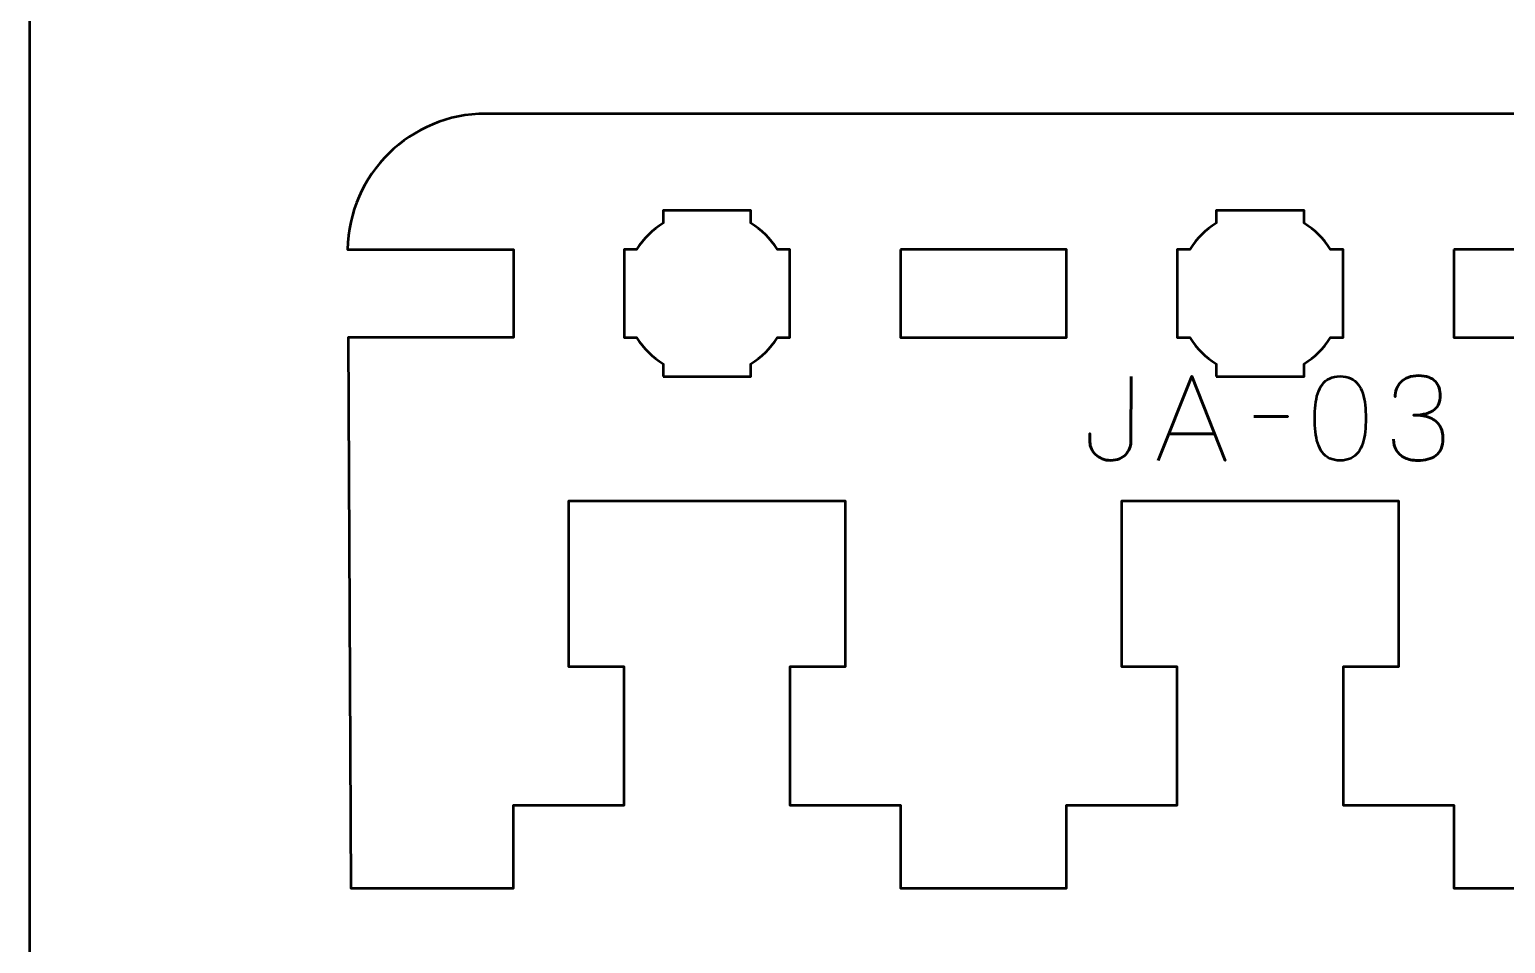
# Model space of a CAD drawing. Header units: centimetres. Extents: x -21 to 0, y -29.7 to 0.
# Drawn here: x -21 to -15.66, y -16.25 to -12.95 of the extents above; entities that cross this region are included whole.
import ezdxf

# ---------------------------------------------------------------- set-up
doc = ezdxf.new("R2010")
doc.units = ezdxf.units.CM
doc.header["$MEASUREMENT"] = 0
doc.layers.add('Layer 1', color=7, linetype='Continuous')

msp = doc.modelspace()

# ---------------------------------------------------------------- linework, layer by layer
at = {"layer": 'Layer 1', "color": 1, "lineweight": 53}
msp.add_open_spline([(-21.00003, -29.19995), (-21.00003, -29.19995), (-21.00003, -3.49992), (-21.00003, -3.49992), (-21.00003, -3.49992), (-21.00003, -3.41709), (-20.93286, -3.34992), (-20.85003, -3.34992), (-20.85003, -3.34992), (-20.7672, -3.34992), (-20.70003, -3.28275), (-20.70003, -3.19992), (-20.70003, -3.19992), (-20.70003, -3.11709), (-20.7672, -3.04992), (-20.85003, -3.04992), (-20.85003, -3.04992), (-20.93286, -3.04992), (-21.00003, -2.98275), (-21.00003, -2.89992), (-21.00003, -2.89992), (-21.00003, -2.81709), (-20.93286, -2.74992), (-20.85003, -2.74992), (-20.85003, -2.74992), (-20.7672, -2.74992), (-20.70003, -2.68275), (-20.70003, -2.59992), (-20.70003, -2.59992), (-20.70003, -2.51709), (-20.7672, -2.44992), (-20.85003, -2.44992), (-20.85003, -2.44992), (-20.93286, -2.44992), (-21.00003, -2.38275), (-21.00003, -2.29992), (-21.00003, -2.29992), (-21.00003, -2.21709), (-20.93286, -2.14992), (-20.85003, -2.14992), (-20.85003, -2.14992), (-20.7672, -2.14992), (-20.70003, -2.08275), (-20.70003, -1.99992), (-20.70003, -1.99992), (-20.70003, -1.91709), (-20.7672, -1.84992), (-20.85003, -1.84992), (-20.85003, -1.84992), (-20.93286, -1.84992), (-21.00003, -1.78275), (-21.00003, -1.69992), (-21.00003, -1.69992), (-21.00003, -1.61709), (-20.93286, -1.54992), (-20.85003, -1.54992), (-20.85003, -1.54992), (-20.7672, -1.54992), (-20.70003, -1.48275), (-20.70003, -1.39992), (-20.70003, -1.39992), (-20.70003, -1.31709), (-20.7672, -1.24992), (-20.85003, -1.24992), (-20.85003, -1.24992), (-20.93286, -1.24992), (-21.00003, -1.18275), (-21.00003, -1.09992), (-21.00003, -1.09992), (-21.00003, -1.09992), (-21.00003, -0.49992), (-21.00003, -0.49992), (-21.00003, -0.49992), (-21.00003, -0.22295), (-20.77694, 0.00004), (-20.49994, 0.00004), (-20.49994, 0.00004), (-20.49994, 0.00004), (-0.50008, 0.00004), (-0.50008, 0.00004), (-0.50008, 0.00004), (-0.22294, 0.00004), (0.00002, -0.22295), (0.00002, -0.49992), (0.00002, -0.49992), (0.00002, -0.49992), (0.00002, -29.19995), (0.00002, -29.19995), (0.00002, -29.19995), (0.00002, -29.47695), (-0.22294, -29.70004), (-0.50008, -29.70004), (-0.50008, -29.70004), (-0.50008, -29.70004), (-20.49994, -29.70004), (-20.49994, -29.70004), (-20.49994, -29.70004), (-20.77694, -29.70004), (-21.00003, -29.47695), (-21.00003, -29.19995)], degree=3, knots=[0, 0, 0, 0, 0.04, 0.04, 0.04, 0.04, 0.08, 0.08, 0.08, 0.08, 0.12, 0.12, 0.12, 0.12, 0.16, 0.16, 0.16, 0.16, 0.2, 0.2, 0.2, 0.2, 0.24, 0.24, 0.24, 0.24, 0.28, 0.28, 0.28, 0.28, 0.32, 0.32, 0.32, 0.32, 0.36, 0.36, 0.36, 0.36, 0.4, 0.4, 0.4, 0.4, 0.44, 0.44, 0.44, 0.44, 0.48, 0.48, 0.48, 0.48, 0.52, 0.52, 0.52, 0.52, 0.56, 0.56, 0.56, 0.56, 0.6, 0.6, 0.6, 0.6, 0.64, 0.64, 0.64, 0.64, 0.68, 0.68, 0.68, 0.68, 0.72, 0.72, 0.72, 0.72, 0.76, 0.76, 0.76, 0.76, 0.8, 0.8, 0.8, 0.8, 0.84, 0.84, 0.84, 0.84, 0.88, 0.88, 0.88, 0.88, 0.92, 0.92, 0.92, 0.92, 0.96, 0.96, 0.96, 0.96, 1, 1, 1, 1], dxfattribs=at)
at = {"layer": 'Layer 1', "lineweight": 53}
for points, knots in [([(-19.35009, -13.25), (-19.62325, -13.25), (-19.84532, -13.4692), (-19.84999, -13.74125), (-19.84999, -13.74125), (-19.84999, -13.74125), (-19.25009, -13.74125), (-19.25009, -13.74125), (-19.25009, -13.74125), (-19.25009, -13.74125), (-19.25009, -14.05875), (-19.25009, -14.05875), (-19.25009, -14.05875), (-19.25009, -14.05875), (-19.84817, -14.05875), (-19.84817, -14.05875), (-19.84817, -14.05875), (-19.84817, -14.05875), (-19.83759, -16.05), (-19.83759, -16.05), (-19.83759, -16.05), (-19.83759, -16.05), (-19.25009, -16.05), (-19.25009, -16.05), (-19.25009, -16.05), (-19.25009, -16.05), (-19.25009, -15.75), (-19.25009, -15.75), (-19.25009, -15.75), (-19.25009, -15.75), (-18.85008, -15.75), (-18.85008, -15.75), (-18.85008, -15.75), (-18.85008, -15.75), (-18.85008, -15.25), (-18.85008, -15.25), (-18.85008, -15.25), (-18.85008, -15.25), (-19.05008, -15.24999), (-19.05008, -15.24999), (-19.05008, -15.24999), (-19.05008, -15.24999), (-19.05008, -14.65), (-19.05008, -14.65), (-19.05008, -14.65), (-18.66675, -14.65), (-18.4334, -14.65), (-18.05007, -14.65), (-18.05007, -14.65), (-18.05007, -14.65), (-18.05007, -15.24999), (-18.05007, -15.24999), (-18.05007, -15.24999), (-18.05007, -15.24999), (-18.25007, -15.25), (-18.25007, -15.25), (-18.25007, -15.25), (-18.25007, -15.25), (-18.25007, -15.75001), (-18.25007, -15.75001), (-18.25007, -15.75001), (-18.25007, -15.75001), (-17.85006, -15.75), (-17.85006, -15.75), (-17.85006, -15.75), (-17.85006, -15.75), (-17.85006, -16.05), (-17.85006, -16.05), (-17.85006, -16.05), (-17.85006, -16.05), (-17.25006, -16.05), (-17.25006, -16.05), (-17.25006, -16.05), (-17.25006, -16.05), (-17.25006, -15.75), (-17.25006, -15.75), (-17.25006, -15.75), (-17.25006, -15.75), (-16.85005, -15.75), (-16.85005, -15.75), (-16.85005, -15.75), (-16.85005, -15.75), (-16.85005, -15.25), (-16.85005, -15.25), (-16.85005, -15.25), (-16.85005, -15.25), (-17.05005, -15.24999), (-17.05005, -15.24999), (-17.05005, -15.24999), (-17.05005, -15.24999), (-17.05005, -14.65), (-17.05005, -14.65), (-17.05005, -14.65), (-16.66672, -14.65), (-16.43337, -14.65), (-16.05004, -14.65), (-16.05004, -14.65), (-16.05004, -14.65), (-16.05004, -15.24999), (-16.05004, -15.24999), (-16.05004, -15.24999), (-16.05004, -15.24999), (-16.25004, -15.25), (-16.25004, -15.25), (-16.25004, -15.25), (-16.25004, -15.25), (-16.25004, -15.75001), (-16.25004, -15.75001), (-16.25004, -15.75001), (-16.25004, -15.75001), (-15.85003, -15.75), (-15.85003, -15.75), (-15.85003, -15.75), (-15.85003, -15.75), (-15.85003, -16.05), (-15.85003, -16.05), (-15.85003, -16.05), (-15.85003, -16.05), (-15.25003, -16.05), (-15.25003, -16.05), (-15.25003, -16.05), (-15.25003, -16.05), (-15.25003, -15.75), (-15.25003, -15.75), (-15.25003, -15.75), (-15.25003, -15.75), (-14.85002, -15.75), (-14.85002, -15.75), (-14.85002, -15.75), (-14.85002, -15.75), (-14.85002, -15.25), (-14.85002, -15.25), (-14.85002, -15.25), (-14.85002, -15.25), (-15.05002, -15.24999), (-15.05002, -15.24999), (-15.05002, -15.24999), (-15.05002, -15.24999), (-15.05002, -14.65), (-15.05002, -14.65), (-15.05002, -14.65), (-14.66669, -14.65), (-14.43334, -14.65), (-14.05001, -14.65), (-14.05001, -14.65), (-14.05001, -14.65), (-14.05001, -15.24999), (-14.05001, -15.24999), (-14.05001, -15.24999), (-14.05001, -15.24999), (-14.25001, -15.25), (-14.25001, -15.25), (-14.25001, -15.25), (-14.25001, -15.25), (-14.25001, -15.75001), (-14.25001, -15.75001), (-14.25001, -15.75001), (-14.25001, -15.75001), (-13.85, -15.75), (-13.85, -15.75), (-13.85, -15.75), (-13.85, -15.75), (-13.85, -16.05), (-13.85, -16.05), (-13.85, -16.05), (-13.85, -16.05), (-13.24999, -16.05), (-13.24999, -16.05), (-13.24999, -16.05), (-13.24999, -16.05), (-13.24999, -15.75), (-13.24999, -15.75), (-13.24999, -15.75), (-13.24999, -15.75), (-13.24999, -15.75001), (-13.24999, -15.75001), (-13.24999, -15.75001), (-13.24999, -15.75001), (-13.24999, -14.05875), (-13.24999, -14.05875), (-13.24999, -14.05875), (-13.24999, -14.05875), (-13.85, -14.05875), (-13.85, -14.05875), (-13.85, -14.05875), (-13.85, -14.05875), (-13.85, -13.74125), (-13.85, -13.74125), (-13.85, -13.74125), (-13.85, -13.74125), (-13.2501, -13.74125), (-13.2501, -13.74125), (-13.2501, -13.74125), (-13.25477, -13.4692), (-13.47684, -13.25), (-13.75, -13.25)], [0, 0, 0, 0, 0.0204082, 0.0204082, 0.0204082, 0.0204082, 0.0408163, 0.0408163, 0.0408163, 0.0408163, 0.0612245, 0.0612245, 0.0612245, 0.0612245, 0.0816327, 0.0816327, 0.0816327, 0.0816327, 0.1020408, 0.1020408, 0.1020408, 0.1020408, 0.122449, 0.122449, 0.122449, 0.122449, 0.1428571, 0.1428571, 0.1428571, 0.1428571, 0.1632653, 0.1632653, 0.1632653, 0.1632653, 0.1836735, 0.1836735, 0.1836735, 0.1836735, 0.2040816, 0.2040816, 0.2040816, 0.2040816, 0.2244898, 0.2244898, 0.2244898, 0.2244898, 0.244898, 0.244898, 0.244898, 0.244898, 0.2653061, 0.2653061, 0.2653061, 0.2653061, 0.2857143, 0.2857143, 0.2857143, 0.2857143, 0.3061224, 0.3061224, 0.3061224, 0.3061224, 0.3265306, 0.3265306, 0.3265306, 0.3265306, 0.3469388, 0.3469388, 0.3469388, 0.3469388, 0.3673469, 0.3673469, 0.3673469, 0.3673469, 0.3877551, 0.3877551, 0.3877551, 0.3877551, 0.4081633, 0.4081633, 0.4081633, 0.4081633, 0.4285714, 0.4285714, 0.4285714, 0.4285714, 0.4489796, 0.4489796, 0.4489796, 0.4489796, 0.4693878, 0.4693878, 0.4693878, 0.4693878, 0.4897959, 0.4897959, 0.4897959, 0.4897959, 0.5102041, 0.5102041, 0.5102041, 0.5102041, 0.5306122, 0.5306122, 0.5306122, 0.5306122, 0.5510204, 0.5510204, 0.5510204, 0.5510204, 0.5714286, 0.5714286, 0.5714286, 0.5714286, 0.5918367, 0.5918367, 0.5918367, 0.5918367, 0.6122449, 0.6122449, 0.6122449, 0.6122449, 0.6326531, 0.6326531, 0.6326531, 0.6326531, 0.6530612, 0.6530612, 0.6530612, 0.6530612, 0.6734694, 0.6734694, 0.6734694, 0.6734694, 0.6938776, 0.6938776, 0.6938776, 0.6938776, 0.7142857, 0.7142857, 0.7142857, 0.7142857, 0.7346939, 0.7346939, 0.7346939, 0.7346939, 0.755102, 0.755102, 0.755102, 0.755102, 0.7755102, 0.7755102, 0.7755102, 0.7755102, 0.7959184, 0.7959184, 0.7959184, 0.7959184, 0.8163265, 0.8163265, 0.8163265, 0.8163265, 0.8367347, 0.8367347, 0.8367347, 0.8367347, 0.8571429, 0.8571429, 0.8571429, 0.8571429, 0.877551, 0.877551, 0.877551, 0.877551, 0.8979592, 0.8979592, 0.8979592, 0.8979592, 0.9183673, 0.9183673, 0.9183673, 0.9183673, 0.9387755, 0.9387755, 0.9387755, 0.9387755, 0.9591837, 0.9591837, 0.9591837, 0.9591837, 0.9795918, 0.9795918, 0.9795918, 0.9795918, 1, 1, 1, 1]), ([(-18.70883, -14.2), (-18.70883, -14.2), (-18.70883, -14.15456), (-18.70883, -14.15456), (-18.70883, -14.15456), (-18.74759, -14.13033), (-18.78041, -14.0975), (-18.80464, -14.05875), (-18.80464, -14.05875), (-18.80464, -14.05875), (-18.85008, -14.05875), (-18.85008, -14.05875), (-18.85008, -14.05875), (-18.85008, -14.05875), (-18.85008, -13.9), (-18.85008, -13.9), (-18.85008, -13.9), (-18.85008, -13.9), (-18.85008, -13.74125), (-18.85008, -13.74125), (-18.85008, -13.74125), (-18.85008, -13.74125), (-18.80464, -13.74125), (-18.80464, -13.74125), (-18.80464, -13.74125), (-18.78041, -13.7025), (-18.74759, -13.66967), (-18.70883, -13.64544), (-18.70883, -13.64544), (-18.70883, -13.64544), (-18.70883, -13.6), (-18.70883, -13.6), (-18.70883, -13.6), (-18.70883, -13.6), (-18.55008, -13.6), (-18.55008, -13.6), (-18.55008, -13.6), (-18.55008, -13.6), (-18.39132, -13.6), (-18.39132, -13.6), (-18.39132, -13.6), (-18.39132, -13.6), (-18.39132, -13.64544), (-18.39132, -13.64544), (-18.39132, -13.64544), (-18.35256, -13.66967), (-18.31974, -13.7025), (-18.29551, -13.74125), (-18.29551, -13.74125), (-18.29551, -13.74125), (-18.25007, -13.74125), (-18.25007, -13.74125), (-18.25007, -13.74125), (-18.25007, -13.74125), (-18.25007, -13.9), (-18.25007, -13.9), (-18.25007, -13.9), (-18.25007, -13.9), (-18.25007, -14.05875), (-18.25007, -14.05875), (-18.25007, -14.05875), (-18.25007, -14.05875), (-18.29551, -14.05875), (-18.29551, -14.05875), (-18.29551, -14.05875), (-18.31974, -14.0975), (-18.35256, -14.13033), (-18.39132, -14.15456), (-18.39132, -14.15456), (-18.39132, -14.15456), (-18.39132, -14.2), (-18.39132, -14.2), (-18.39132, -14.2), (-18.39132, -14.2), (-18.55008, -14.2), (-18.55008, -14.2), (-18.55008, -14.2), (-18.55008, -14.2), (-18.70883, -14.2), (-18.70883, -14.2)], [0, 0, 0, 0, 0.05, 0.05, 0.05, 0.05, 0.1, 0.1, 0.1, 0.1, 0.15, 0.15, 0.15, 0.15, 0.2, 0.2, 0.2, 0.2, 0.25, 0.25, 0.25, 0.25, 0.3, 0.3, 0.3, 0.3, 0.35, 0.35, 0.35, 0.35, 0.4, 0.4, 0.4, 0.4, 0.45, 0.45, 0.45, 0.45, 0.5, 0.5, 0.5, 0.5, 0.55, 0.55, 0.55, 0.55, 0.6, 0.6, 0.6, 0.6, 0.65, 0.65, 0.65, 0.65, 0.7, 0.7, 0.7, 0.7, 0.75, 0.75, 0.75, 0.75, 0.8, 0.8, 0.8, 0.8, 0.85, 0.85, 0.85, 0.85, 0.9, 0.9, 0.9, 0.9, 0.95, 0.95, 0.95, 0.95, 1, 1, 1, 1]), ([(-16.7088, -14.2), (-16.7088, -14.2), (-16.7088, -14.15456), (-16.7088, -14.15456), (-16.7088, -14.15456), (-16.74756, -14.13033), (-16.78038, -14.0975), (-16.80461, -14.05875), (-16.80461, -14.05875), (-16.80461, -14.05875), (-16.85005, -14.05875), (-16.85005, -14.05875), (-16.85005, -14.05875), (-16.85005, -14.05875), (-16.85005, -13.9), (-16.85005, -13.9), (-16.85005, -13.9), (-16.85005, -13.9), (-16.85005, -13.74125), (-16.85005, -13.74125), (-16.85005, -13.74125), (-16.85005, -13.74125), (-16.80461, -13.74125), (-16.80461, -13.74125), (-16.80461, -13.74125), (-16.78038, -13.7025), (-16.74756, -13.66967), (-16.7088, -13.64544), (-16.7088, -13.64544), (-16.7088, -13.64544), (-16.7088, -13.6), (-16.7088, -13.6), (-16.7088, -13.6), (-16.7088, -13.6), (-16.55004, -13.6), (-16.55004, -13.6), (-16.55004, -13.6), (-16.55004, -13.6), (-16.39129, -13.6), (-16.39129, -13.6), (-16.39129, -13.6), (-16.39129, -13.6), (-16.39129, -13.64544), (-16.39129, -13.64544), (-16.39129, -13.64544), (-16.35253, -13.66967), (-16.31971, -13.7025), (-16.29548, -13.74125), (-16.29548, -13.74125), (-16.29548, -13.74125), (-16.25004, -13.74125), (-16.25004, -13.74125), (-16.25004, -13.74125), (-16.25004, -13.74125), (-16.25004, -13.9), (-16.25004, -13.9), (-16.25004, -13.9), (-16.25004, -13.9), (-16.25004, -14.05875), (-16.25004, -14.05875), (-16.25004, -14.05875), (-16.25004, -14.05875), (-16.29548, -14.05875), (-16.29548, -14.05875), (-16.29548, -14.05875), (-16.31971, -14.0975), (-16.35253, -14.13033), (-16.39129, -14.15456), (-16.39129, -14.15456), (-16.39129, -14.15456), (-16.39129, -14.2), (-16.39129, -14.2), (-16.39129, -14.2), (-16.39129, -14.2), (-16.55004, -14.2), (-16.55004, -14.2), (-16.55004, -14.2), (-16.55004, -14.2), (-16.7088, -14.2), (-16.7088, -14.2)], [0, 0, 0, 0, 0.05, 0.05, 0.05, 0.05, 0.1, 0.1, 0.1, 0.1, 0.15, 0.15, 0.15, 0.15, 0.2, 0.2, 0.2, 0.2, 0.25, 0.25, 0.25, 0.25, 0.3, 0.3, 0.3, 0.3, 0.35, 0.35, 0.35, 0.35, 0.4, 0.4, 0.4, 0.4, 0.45, 0.45, 0.45, 0.45, 0.5, 0.5, 0.5, 0.5, 0.55, 0.55, 0.55, 0.55, 0.6, 0.6, 0.6, 0.6, 0.65, 0.65, 0.65, 0.65, 0.7, 0.7, 0.7, 0.7, 0.75, 0.75, 0.75, 0.75, 0.8, 0.8, 0.8, 0.8, 0.85, 0.85, 0.85, 0.85, 0.9, 0.9, 0.9, 0.9, 0.95, 0.95, 0.95, 0.95, 1, 1, 1, 1]), ([(-17.85006, -13.74125), (-17.85006, -13.74125), (-17.25006, -13.74125), (-17.25006, -13.74125), (-17.25006, -13.74125), (-17.25006, -13.74125), (-17.25006, -14.05875), (-17.25006, -14.05875), (-17.25006, -14.05875), (-17.25006, -14.05875), (-17.85006, -14.05875), (-17.85006, -14.05875), (-17.85006, -14.05875), (-17.85006, -14.05875), (-17.85006, -13.74125), (-17.85006, -13.74125)], [0, 0, 0, 0, 0.25, 0.25, 0.25, 0.25, 0.5, 0.5, 0.5, 0.5, 0.75, 0.75, 0.75, 0.75, 1, 1, 1, 1]), ([(-15.85003, -13.74125), (-15.85003, -13.74125), (-15.25003, -13.74125), (-15.25003, -13.74125), (-15.25003, -13.74125), (-15.25003, -13.74125), (-15.25003, -14.05875), (-15.25003, -14.05875), (-15.25003, -14.05875), (-15.25003, -14.05875), (-15.85003, -14.05875), (-15.85003, -14.05875), (-15.85003, -14.05875), (-15.85003, -14.05875), (-15.85003, -13.74125), (-15.85003, -13.74125)], [0, 0, 0, 0, 0.25, 0.25, 0.25, 0.25, 0.5, 0.5, 0.5, 0.5, 0.75, 0.75, 0.75, 0.75, 1, 1, 1, 1])]:
    msp.add_open_spline(points, degree=3, knots=knots, dxfattribs=at)
at = {"layer": 'Layer 1', "color": 3, "lineweight": 53}
msp.add_open_spline([(-13.75, -13.25), (-13.75, -13.25), (-19.35009, -13.25), (-19.35009, -13.25)], degree=3, dxfattribs=at)
at = {"layer": 'Layer 1', "color": 5, "lineweight": 53}
for points, knots in [([(-16.06765, -14.42726), (-16.06758, -14.4425), (-16.06405, -14.45576), (-16.05707, -14.46726), (-16.05707, -14.46726), (-16.05008, -14.47869), (-16.04013, -14.48765), (-16.02715, -14.49407), (-16.02715, -14.49407), (-16.01417, -14.50049), (-15.99858, -14.50374), (-15.98044, -14.50388), (-15.98044, -14.50388), (-15.96683, -14.50388), (-15.95448, -14.50247), (-15.94326, -14.49951), (-15.94326, -14.49951), (-15.93211, -14.49654), (-15.92252, -14.49196), (-15.9144, -14.48568), (-15.9144, -14.48568), (-15.90629, -14.4794), (-15.90008, -14.47128), (-15.89564, -14.46141), (-15.89564, -14.46141), (-15.89126, -14.45146), (-15.88908, -14.43953), (-15.88901, -14.42556), (-15.88901, -14.42556), (-15.88893, -14.40694), (-15.89274, -14.3912), (-15.90029, -14.37843), (-15.90029, -14.37843), (-15.90784, -14.36566), (-15.91956, -14.35607), (-15.93529, -14.34951), (-15.93529, -14.34951), (-15.95102, -14.34294), (-15.9712, -14.33963), (-15.99568, -14.33963), (-15.99568, -14.33963), (-15.97741, -14.3397), (-15.9621, -14.33801), (-15.94961, -14.33455), (-15.94961, -14.33455), (-15.93719, -14.33109), (-15.92725, -14.32622), (-15.91977, -14.31987), (-15.91977, -14.31987), (-15.91229, -14.31359), (-15.90686, -14.30611), (-15.90361, -14.29751), (-15.90361, -14.29751), (-15.90029, -14.28897), (-15.89867, -14.27959), (-15.89874, -14.26936), (-15.89874, -14.26936), (-15.89867, -14.25912), (-15.90008, -14.24967), (-15.9029, -14.24092), (-15.9029, -14.24092), (-15.90566, -14.23217), (-15.91017, -14.22448), (-15.91631, -14.21792), (-15.91631, -14.21792), (-15.92245, -14.21136), (-15.93056, -14.20621), (-15.94051, -14.20254), (-15.94051, -14.20254), (-15.95053, -14.19887), (-15.96274, -14.19704), (-15.97706, -14.19697), (-15.97706, -14.19697), (-15.99131, -14.19704), (-16.0038, -14.19915), (-16.01438, -14.20325), (-16.01438, -14.20325), (-16.02504, -14.20734), (-16.03378, -14.21291), (-16.04084, -14.22004), (-16.04084, -14.22004), (-16.04782, -14.22716), (-16.05305, -14.23528), (-16.0565, -14.24445), (-16.0565, -14.24445), (-16.06003, -14.25362), (-16.06172, -14.26336), (-16.06172, -14.27359), (-16.06172, -14.27359), (-16.06172, -14.26336), (-16.06003, -14.25362), (-16.0565, -14.24445), (-16.0565, -14.24445), (-16.05305, -14.23528), (-16.04782, -14.22716), (-16.04084, -14.22004), (-16.04084, -14.22004), (-16.03378, -14.21291), (-16.02504, -14.20734), (-16.01438, -14.20325), (-16.01438, -14.20325), (-16.0038, -14.19915), (-15.99131, -14.19704), (-15.97706, -14.19697), (-15.97706, -14.19697), (-15.96274, -14.19704), (-15.95053, -14.19887), (-15.94051, -14.20254), (-15.94051, -14.20254), (-15.93056, -14.20621), (-15.92245, -14.21136), (-15.91631, -14.21792), (-15.91631, -14.21792), (-15.91017, -14.22448), (-15.90566, -14.23217), (-15.9029, -14.24092), (-15.9029, -14.24092), (-15.90008, -14.24967), (-15.89867, -14.25912), (-15.89874, -14.26936), (-15.89874, -14.26936), (-15.89867, -14.27959), (-15.90029, -14.28897), (-15.90361, -14.29751), (-15.90361, -14.29751), (-15.90686, -14.30611), (-15.91229, -14.31359), (-15.91977, -14.31987), (-15.91977, -14.31987), (-15.92725, -14.32622), (-15.93719, -14.33109), (-15.94961, -14.33455), (-15.94961, -14.33455), (-15.9621, -14.33801), (-15.97741, -14.3397), (-15.99568, -14.33963), (-15.99568, -14.33963), (-15.9712, -14.33963), (-15.95102, -14.34294), (-15.93529, -14.34951), (-15.93529, -14.34951), (-15.91956, -14.35607), (-15.90784, -14.36566), (-15.90029, -14.37843), (-15.90029, -14.37843), (-15.89274, -14.3912), (-15.88893, -14.40694), (-15.88901, -14.42556), (-15.88901, -14.42556), (-15.88908, -14.43953), (-15.89126, -14.45146), (-15.89564, -14.46141), (-15.89564, -14.46141), (-15.90008, -14.47128), (-15.90629, -14.4794), (-15.9144, -14.48568), (-15.9144, -14.48568), (-15.92252, -14.49196), (-15.93211, -14.49654), (-15.94326, -14.49951), (-15.94326, -14.49951), (-15.95448, -14.50247), (-15.96683, -14.50388), (-15.98044, -14.50388), (-15.98044, -14.50388), (-15.99858, -14.50374), (-16.01417, -14.50049), (-16.02715, -14.49407), (-16.02715, -14.49407), (-16.04013, -14.48765), (-16.05008, -14.47869), (-16.05707, -14.46726), (-16.05707, -14.46726), (-16.06405, -14.45576), (-16.06758, -14.4425), (-16.06765, -14.42726)], [0, 0, 0, 0, 0.0227273, 0.0227273, 0.0227273, 0.0227273, 0.0454545, 0.0454545, 0.0454545, 0.0454545, 0.0681818, 0.0681818, 0.0681818, 0.0681818, 0.0909091, 0.0909091, 0.0909091, 0.0909091, 0.1136364, 0.1136364, 0.1136364, 0.1136364, 0.1363636, 0.1363636, 0.1363636, 0.1363636, 0.1590909, 0.1590909, 0.1590909, 0.1590909, 0.1818182, 0.1818182, 0.1818182, 0.1818182, 0.2045455, 0.2045455, 0.2045455, 0.2045455, 0.2272727, 0.2272727, 0.2272727, 0.2272727, 0.25, 0.25, 0.25, 0.25, 0.2727273, 0.2727273, 0.2727273, 0.2727273, 0.2954545, 0.2954545, 0.2954545, 0.2954545, 0.3181818, 0.3181818, 0.3181818, 0.3181818, 0.3409091, 0.3409091, 0.3409091, 0.3409091, 0.3636364, 0.3636364, 0.3636364, 0.3636364, 0.3863636, 0.3863636, 0.3863636, 0.3863636, 0.4090909, 0.4090909, 0.4090909, 0.4090909, 0.4318182, 0.4318182, 0.4318182, 0.4318182, 0.4545455, 0.4545455, 0.4545455, 0.4545455, 0.4772727, 0.4772727, 0.4772727, 0.4772727, 0.5, 0.5, 0.5, 0.5, 0.5227273, 0.5227273, 0.5227273, 0.5227273, 0.5454545, 0.5454545, 0.5454545, 0.5454545, 0.5681818, 0.5681818, 0.5681818, 0.5681818, 0.5909091, 0.5909091, 0.5909091, 0.5909091, 0.6136364, 0.6136364, 0.6136364, 0.6136364, 0.6363636, 0.6363636, 0.6363636, 0.6363636, 0.6590909, 0.6590909, 0.6590909, 0.6590909, 0.6818182, 0.6818182, 0.6818182, 0.6818182, 0.7045455, 0.7045455, 0.7045455, 0.7045455, 0.7272727, 0.7272727, 0.7272727, 0.7272727, 0.75, 0.75, 0.75, 0.75, 0.7727273, 0.7727273, 0.7727273, 0.7727273, 0.7954545, 0.7954545, 0.7954545, 0.7954545, 0.8181818, 0.8181818, 0.8181818, 0.8181818, 0.8409091, 0.8409091, 0.8409091, 0.8409091, 0.8636364, 0.8636364, 0.8636364, 0.8636364, 0.8863636, 0.8863636, 0.8863636, 0.8863636, 0.9090909, 0.9090909, 0.9090909, 0.9090909, 0.9318182, 0.9318182, 0.9318182, 0.9318182, 0.9545455, 0.9545455, 0.9545455, 0.9545455, 0.9772727, 0.9772727, 0.9772727, 0.9772727, 1, 1, 1, 1]), ([(-17.01677, -14.20035), (-17.01677, -14.20035), (-17.01719, -14.43742), (-17.01719, -14.43742), (-17.01719, -14.43742), (-17.01719, -14.44511), (-17.01882, -14.45287), (-17.02192, -14.46056), (-17.02192, -14.46056), (-17.0251, -14.46832), (-17.02975, -14.47538), (-17.03589, -14.48187), (-17.03589, -14.48187), (-17.0421, -14.48829), (-17.04965, -14.49351), (-17.05861, -14.49739), (-17.05861, -14.49739), (-17.06764, -14.50134), (-17.07794, -14.50332), (-17.08958, -14.50346), (-17.08958, -14.50346), (-17.10123, -14.50346), (-17.11174, -14.50155), (-17.12105, -14.49781), (-17.12105, -14.49781), (-17.13037, -14.494), (-17.13834, -14.48892), (-17.1449, -14.4825), (-17.1449, -14.4825), (-17.15153, -14.47608), (-17.15654, -14.46903), (-17.16007, -14.46119), (-17.16007, -14.46119), (-17.1636, -14.45336), (-17.16536, -14.44546), (-17.16536, -14.43742), (-17.16536, -14.43742), (-17.16536, -14.43742), (-17.16536, -14.40609), (-17.16536, -14.40609), (-17.16536, -14.40609), (-17.16536, -14.40609), (-17.16536, -14.43742), (-17.16536, -14.43742), (-17.16536, -14.43742), (-17.16536, -14.44546), (-17.1636, -14.45336), (-17.16007, -14.46119), (-17.16007, -14.46119), (-17.15654, -14.46903), (-17.15153, -14.47608), (-17.1449, -14.4825), (-17.1449, -14.4825), (-17.13834, -14.48892), (-17.13037, -14.494), (-17.12105, -14.49781), (-17.12105, -14.49781), (-17.11174, -14.50155), (-17.10123, -14.50346), (-17.08958, -14.50346), (-17.08958, -14.50346), (-17.07794, -14.50332), (-17.06764, -14.50134), (-17.05861, -14.49739), (-17.05861, -14.49739), (-17.04965, -14.49351), (-17.0421, -14.48829), (-17.03589, -14.48187), (-17.03589, -14.48187), (-17.02975, -14.47538), (-17.0251, -14.46832), (-17.02192, -14.46056), (-17.02192, -14.46056), (-17.01882, -14.45287), (-17.01719, -14.44511), (-17.01719, -14.43742), (-17.01719, -14.43742), (-17.01719, -14.43742), (-17.01677, -14.20035), (-17.01677, -14.20035)], [0, 0, 0, 0, 0.05, 0.05, 0.05, 0.05, 0.1, 0.1, 0.1, 0.1, 0.15, 0.15, 0.15, 0.15, 0.2, 0.2, 0.2, 0.2, 0.25, 0.25, 0.25, 0.25, 0.3, 0.3, 0.3, 0.3, 0.35, 0.35, 0.35, 0.35, 0.4, 0.4, 0.4, 0.4, 0.45, 0.45, 0.45, 0.45, 0.5, 0.5, 0.5, 0.5, 0.55, 0.55, 0.55, 0.55, 0.6, 0.6, 0.6, 0.6, 0.65, 0.65, 0.65, 0.65, 0.7, 0.7, 0.7, 0.7, 0.75, 0.75, 0.75, 0.75, 0.8, 0.8, 0.8, 0.8, 0.85, 0.85, 0.85, 0.85, 0.9, 0.9, 0.9, 0.9, 0.95, 0.95, 0.95, 0.95, 1, 1, 1, 1]), ([(-16.91856, -14.50388), (-16.91856, -14.50388), (-16.79749, -14.19866), (-16.79749, -14.19866), (-16.79749, -14.19866), (-16.79749, -14.19866), (-16.67599, -14.50388), (-16.67599, -14.50388), (-16.67599, -14.50388), (-16.67599, -14.50388), (-16.79749, -14.19866), (-16.79749, -14.19866), (-16.79749, -14.19866), (-16.79749, -14.19866), (-16.91856, -14.50388), (-16.91856, -14.50388)], [0, 0, 0, 0, 0.25, 0.25, 0.25, 0.25, 0.5, 0.5, 0.5, 0.5, 0.75, 0.75, 0.75, 0.75, 1, 1, 1, 1]), ([(-16.26027, -14.50388), (-16.24546, -14.50381), (-16.23269, -14.5012), (-16.22203, -14.49612), (-16.22203, -14.49612), (-16.21145, -14.49104), (-16.20263, -14.48377), (-16.19558, -14.47453), (-16.19558, -14.47453), (-16.18859, -14.46522), (-16.18309, -14.45421), (-16.179, -14.44151), (-16.179, -14.44151), (-16.17497, -14.42881), (-16.17208, -14.41491), (-16.17046, -14.39967), (-16.17046, -14.39967), (-16.16876, -14.38443), (-16.16792, -14.36841), (-16.16799, -14.35148), (-16.16799, -14.35148), (-16.16792, -14.33462), (-16.16876, -14.3186), (-16.17046, -14.30343), (-16.17046, -14.30343), (-16.17208, -14.28826), (-16.17497, -14.27429), (-16.179, -14.26159), (-16.179, -14.26159), (-16.18309, -14.24896), (-16.18859, -14.23796), (-16.19558, -14.22857), (-16.19558, -14.22857), (-16.20263, -14.21926), (-16.21145, -14.21199), (-16.22203, -14.20691), (-16.22203, -14.20691), (-16.23269, -14.20176), (-16.24546, -14.19915), (-16.26027, -14.19908), (-16.26027, -14.19908), (-16.27509, -14.19915), (-16.28786, -14.20176), (-16.29852, -14.20691), (-16.29852, -14.20691), (-16.3091, -14.21199), (-16.31792, -14.21926), (-16.32497, -14.22857), (-16.32497, -14.22857), (-16.33196, -14.23796), (-16.33746, -14.24896), (-16.34155, -14.26159), (-16.34155, -14.26159), (-16.34558, -14.27429), (-16.34847, -14.28826), (-16.35009, -14.30343), (-16.35009, -14.30343), (-16.35178, -14.3186), (-16.35263, -14.33462), (-16.35256, -14.35148), (-16.35256, -14.35148), (-16.35263, -14.36841), (-16.35178, -14.38443), (-16.35009, -14.39967), (-16.35009, -14.39967), (-16.34847, -14.41491), (-16.34558, -14.42881), (-16.34155, -14.44151), (-16.34155, -14.44151), (-16.33746, -14.45421), (-16.33196, -14.46522), (-16.32497, -14.47453), (-16.32497, -14.47453), (-16.31792, -14.48377), (-16.3091, -14.49104), (-16.29852, -14.49612), (-16.29852, -14.49612), (-16.28786, -14.5012), (-16.27509, -14.50381), (-16.26027, -14.50388)], [0, 0, 0, 0, 0.05, 0.05, 0.05, 0.05, 0.1, 0.1, 0.1, 0.1, 0.15, 0.15, 0.15, 0.15, 0.2, 0.2, 0.2, 0.2, 0.25, 0.25, 0.25, 0.25, 0.3, 0.3, 0.3, 0.3, 0.35, 0.35, 0.35, 0.35, 0.4, 0.4, 0.4, 0.4, 0.45, 0.45, 0.45, 0.45, 0.5, 0.5, 0.5, 0.5, 0.55, 0.55, 0.55, 0.55, 0.6, 0.6, 0.6, 0.6, 0.65, 0.65, 0.65, 0.65, 0.7, 0.7, 0.7, 0.7, 0.75, 0.75, 0.75, 0.75, 0.8, 0.8, 0.8, 0.8, 0.85, 0.85, 0.85, 0.85, 0.9, 0.9, 0.9, 0.9, 0.95, 0.95, 0.95, 0.95, 1, 1, 1, 1]), ([(-16.26027, -14.50388), (-16.24546, -14.50381), (-16.23269, -14.5012), (-16.22203, -14.49612), (-16.22203, -14.49612), (-16.21145, -14.49104), (-16.20263, -14.48377), (-16.19558, -14.47453), (-16.19558, -14.47453), (-16.18859, -14.46522), (-16.18309, -14.45421), (-16.179, -14.44151), (-16.179, -14.44151), (-16.17497, -14.42881), (-16.17208, -14.41491), (-16.17046, -14.39967), (-16.17046, -14.39967), (-16.16876, -14.38443), (-16.16792, -14.36841), (-16.16799, -14.35148), (-16.16799, -14.35148), (-16.16792, -14.33462), (-16.16876, -14.3186), (-16.17046, -14.30343), (-16.17046, -14.30343), (-16.17208, -14.28826), (-16.17497, -14.27429), (-16.179, -14.26159), (-16.179, -14.26159), (-16.18309, -14.24896), (-16.18859, -14.23796), (-16.19558, -14.22857), (-16.19558, -14.22857), (-16.20263, -14.21926), (-16.21145, -14.21199), (-16.22203, -14.20691), (-16.22203, -14.20691), (-16.23269, -14.20176), (-16.24546, -14.19915), (-16.26027, -14.19908), (-16.26027, -14.19908), (-16.27509, -14.19915), (-16.28786, -14.20176), (-16.29852, -14.20691), (-16.29852, -14.20691), (-16.3091, -14.21199), (-16.31792, -14.21926), (-16.32497, -14.22857), (-16.32497, -14.22857), (-16.33196, -14.23796), (-16.33746, -14.24896), (-16.34155, -14.26159), (-16.34155, -14.26159), (-16.34558, -14.27429), (-16.34847, -14.28826), (-16.35009, -14.30343), (-16.35009, -14.30343), (-16.35178, -14.3186), (-16.35263, -14.33462), (-16.35256, -14.35148), (-16.35256, -14.35148), (-16.35263, -14.36841), (-16.35178, -14.38443), (-16.35009, -14.39967), (-16.35009, -14.39967), (-16.34847, -14.41491), (-16.34558, -14.42881), (-16.34155, -14.44151), (-16.34155, -14.44151), (-16.33746, -14.45421), (-16.33196, -14.46522), (-16.32497, -14.47453), (-16.32497, -14.47453), (-16.31792, -14.48377), (-16.3091, -14.49104), (-16.29852, -14.49612), (-16.29852, -14.49612), (-16.28786, -14.5012), (-16.27509, -14.50381), (-16.26027, -14.50388)], [0, 0, 0, 0, 0.05, 0.05, 0.05, 0.05, 0.1, 0.1, 0.1, 0.1, 0.15, 0.15, 0.15, 0.15, 0.2, 0.2, 0.2, 0.2, 0.25, 0.25, 0.25, 0.25, 0.3, 0.3, 0.3, 0.3, 0.35, 0.35, 0.35, 0.35, 0.4, 0.4, 0.4, 0.4, 0.45, 0.45, 0.45, 0.45, 0.5, 0.5, 0.5, 0.5, 0.55, 0.55, 0.55, 0.55, 0.6, 0.6, 0.6, 0.6, 0.65, 0.65, 0.65, 0.65, 0.7, 0.7, 0.7, 0.7, 0.75, 0.75, 0.75, 0.75, 0.8, 0.8, 0.8, 0.8, 0.85, 0.85, 0.85, 0.85, 0.9, 0.9, 0.9, 0.9, 0.95, 0.95, 0.95, 0.95, 1, 1, 1, 1]), ([(-16.57269, -14.34428), (-16.57269, -14.34428), (-16.4495, -14.34428), (-16.4495, -14.34428), (-16.4495, -14.34428), (-16.4495, -14.34428), (-16.57269, -14.34428), (-16.57269, -14.34428)], [0, 0, 0, 0, 0.5, 0.5, 0.5, 0.5, 1, 1, 1, 1]), ([(-16.88046, -14.40778), (-16.88046, -14.40778), (-16.71452, -14.40778), (-16.71452, -14.40778), (-16.71452, -14.40778), (-16.71452, -14.40778), (-16.88046, -14.40778), (-16.88046, -14.40778)], [0, 0, 0, 0, 0.5, 0.5, 0.5, 0.5, 1, 1, 1, 1])]:
    msp.add_open_spline(points, degree=3, knots=knots, dxfattribs=at)

doc.saveas('drawing.dxf')
